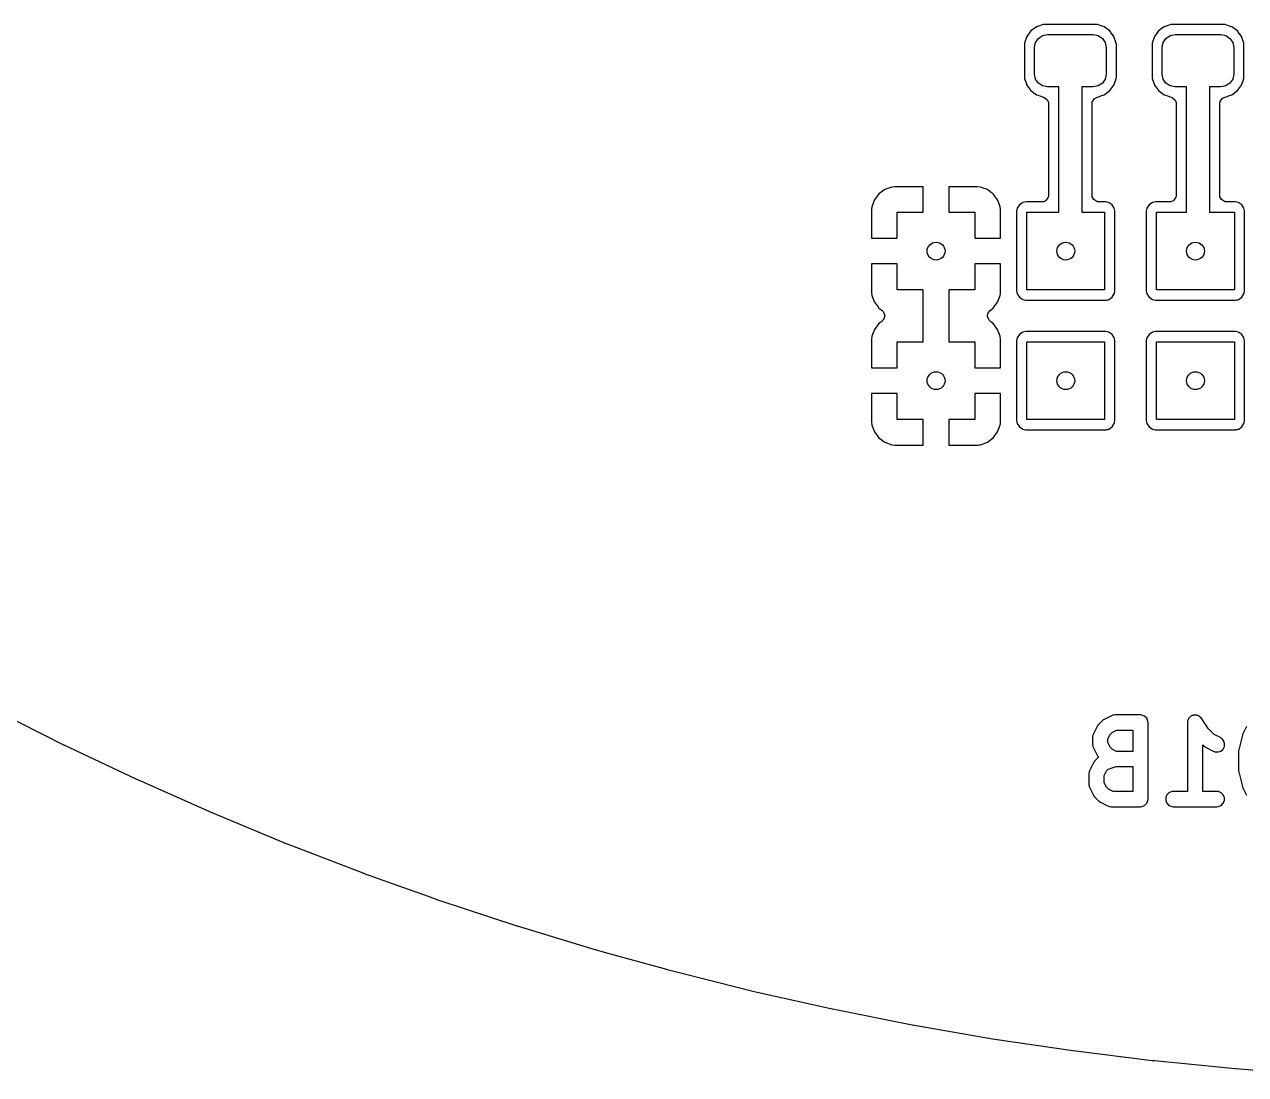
# Model space of a CAD drawing. Header units: inches. Extents: x -2.56 to 2.56, y -2.56 to 2.56.
# Drawn here: x -1.153 to -0.211, y -2.554 to -1.744 of the extents above; entities that cross this region are included whole.
import ezdxf

# ---------------------------------------------------------------- set-up
doc = ezdxf.new("R2010")
doc.units = ezdxf.units.IN
doc.header["$MEASUREMENT"] = 0
doc.layers.add('BLACK', color=250, linetype='CONTINUOUS')

msp = doc.modelspace()

# ---------------------------------------------------------------- linework, layer by layer
at = {"layer": 'BLACK', "linetype": 'CONTINUOUS'}
for p, q in [((-0.37686, -1.74864), (-0.38003, -1.75294)), ((-0.37255, -1.74546), (-0.37686, -1.74864)), ((-0.36751, -1.7437), (-0.37255, -1.74546)), ((-0.36794, -1.75223), (-0.36417, -1.75148)), ((-0.36733, -1.74366), (-0.36751, -1.7437)), ((-0.36728, -1.74367), (-0.36733, -1.74366)), ((-0.36704, -1.74365), (-0.36728, -1.74367)), ((-0.36631, -1.74358), (-0.36704, -1.74365)), ((-0.3266, -1.74358), (-0.36631, -1.74358)), ((-0.36631, -1.74358), (-0.36631, -1.74358)), ((-0.36417, -1.75148), (-0.32874, -1.75148)), ((-0.32874, -1.75148), (-0.32497, -1.75223)), ((-0.32541, -1.7437), (-0.3266, -1.74358)), ((-0.3266, -1.74358), (-0.3266, -1.74358)), ((-0.3266, -1.74358), (-0.3266, -1.74358)), ((-0.32541, -1.7437), (-0.32541, -1.7437)), ((-0.32541, -1.7437), (-0.32541, -1.7437)), ((-0.32281, -1.7446), (-0.32541, -1.7437)), ((-0.32036, -1.74546), (-0.32281, -1.7446)), ((-0.31606, -1.74864), (-0.32036, -1.74546)), ((-0.32036, -1.74546), (-0.32036, -1.74546)), ((-0.31466, -1.75053), (-0.31606, -1.74864)), ((-0.31412, -1.75126), (-0.31466, -1.75053)), ((-0.314, -1.75143), (-0.31412, -1.75126)), ((-0.31288, -1.75294), (-0.314, -1.75143)), ((-0.27843, -1.74864), (-0.28161, -1.75294)), ((-0.27413, -1.74546), (-0.27843, -1.74864)), ((-0.26908, -1.7437), (-0.27413, -1.74546)), ((-0.26951, -1.75223), (-0.26575, -1.75148)), ((-0.2689, -1.74366), (-0.26908, -1.7437)), ((-0.26886, -1.74367), (-0.2689, -1.74366)), ((-0.26862, -1.74365), (-0.26886, -1.74367)), ((-0.26788, -1.74358), (-0.26862, -1.74365)), ((-0.22818, -1.74358), (-0.26788, -1.74358)), ((-0.26788, -1.74358), (-0.26788, -1.74358)), ((-0.26575, -1.75148), (-0.23031, -1.75148)), ((-0.23031, -1.75148), (-0.22655, -1.75223)), ((-0.22698, -1.7437), (-0.22818, -1.74358)), ((-0.22818, -1.74358), (-0.22818, -1.74358)), ((-0.22818, -1.74358), (-0.22818, -1.74358)), ((-0.22698, -1.7437), (-0.22698, -1.7437)), ((-0.22698, -1.7437), (-0.22698, -1.7437)), ((-0.22438, -1.7446), (-0.22698, -1.7437)), ((-0.22193, -1.74546), (-0.22438, -1.7446)), ((-0.21763, -1.74864), (-0.22193, -1.74546)), ((-0.22193, -1.74546), (-0.22193, -1.74546)), ((-0.21624, -1.75053), (-0.21763, -1.74864)), ((-0.2157, -1.75126), (-0.21624, -1.75053)), ((-0.21557, -1.75143), (-0.2157, -1.75126)), ((-0.21446, -1.75294), (-0.21557, -1.75143)), ((-0.38182, -1.75821), (-0.38191, -1.75918)), ((-0.38191, -1.75918), (-0.38191, -1.78412)), ((-0.38181, -1.75807), (-0.38182, -1.75821)), ((-0.3818, -1.75798), (-0.38181, -1.75807)), ((-0.38003, -1.75294), (-0.3818, -1.75798)), ((-0.37402, -1.76132), (-0.37327, -1.75755)), ((-0.37327, -1.75755), (-0.37113, -1.75436)), ((-0.37113, -1.75436), (-0.36794, -1.75223)), ((-0.32497, -1.75223), (-0.32178, -1.75436)), ((-0.32178, -1.75436), (-0.31965, -1.75755)), ((-0.31965, -1.75755), (-0.3189, -1.76132)), ((-0.31112, -1.75798), (-0.31288, -1.75294)), ((-0.31288, -1.75294), (-0.31288, -1.75294)), ((-0.3111, -1.75807), (-0.31112, -1.75798)), ((-0.31112, -1.75798), (-0.31112, -1.75798)), ((-0.31109, -1.75821), (-0.3111, -1.75807)), ((-0.31108, -1.75842), (-0.31109, -1.75821)), ((-0.311, -1.75918), (-0.31108, -1.75842)), ((-0.311, -1.78412), (-0.311, -1.75918)), ((-0.28339, -1.75821), (-0.28348, -1.75918)), ((-0.28348, -1.75918), (-0.28348, -1.78412)), ((-0.28337, -1.75798), (-0.28339, -1.75807)), ((-0.28339, -1.75807), (-0.28339, -1.75821)), ((-0.28161, -1.75294), (-0.28337, -1.75798)), ((-0.27559, -1.76132), (-0.27484, -1.75755)), ((-0.27484, -1.75755), (-0.27271, -1.75436)), ((-0.27271, -1.75436), (-0.26951, -1.75223)), ((-0.22655, -1.75223), (-0.22336, -1.75436)), ((-0.22336, -1.75436), (-0.22122, -1.75755)), ((-0.22122, -1.75755), (-0.22047, -1.76132)), ((-0.21269, -1.75798), (-0.21446, -1.75294)), ((-0.21446, -1.75294), (-0.21446, -1.75294)), ((-0.21268, -1.75807), (-0.21269, -1.75798)), ((-0.21269, -1.75798), (-0.21269, -1.75798)), ((-0.21267, -1.75821), (-0.21268, -1.75807)), ((-0.21265, -1.75842), (-0.21267, -1.75821)), ((-0.21258, -1.75918), (-0.21265, -1.75842)), ((-0.21258, -1.78412), (-0.21258, -1.75918)), ((-0.37402, -1.78199), (-0.37402, -1.76132)), ((-0.3189, -1.76132), (-0.3189, -1.78199)), ((-0.27559, -1.78199), (-0.27559, -1.76132)), ((-0.22047, -1.76132), (-0.22047, -1.78199)), ((-0.38191, -1.78412), (-0.38182, -1.7851)), ((-0.38182, -1.7851), (-0.38181, -1.78524)), ((-0.38181, -1.78524), (-0.3818, -1.78532)), ((-0.3818, -1.78532), (-0.3801, -1.79018)), ((-0.37327, -1.78575), (-0.37402, -1.78199)), ((-0.37113, -1.78895), (-0.37327, -1.78575)), ((-0.36794, -1.79108), (-0.37113, -1.78895)), ((-0.32178, -1.78895), (-0.32497, -1.79108)), ((-0.31965, -1.78575), (-0.32178, -1.78895)), ((-0.3189, -1.78199), (-0.31965, -1.78575)), ((-0.31288, -1.79037), (-0.31175, -1.78713)), ((-0.31175, -1.78713), (-0.31112, -1.78532)), ((-0.31112, -1.78532), (-0.311, -1.78412)), ((-0.31112, -1.78532), (-0.31112, -1.78532)), ((-0.28348, -1.78412), (-0.28339, -1.7851)), ((-0.28339, -1.7851), (-0.28339, -1.78524)), ((-0.28339, -1.78524), (-0.28337, -1.78532)), ((-0.28337, -1.78532), (-0.28167, -1.79018)), ((-0.27484, -1.78575), (-0.27559, -1.78199)), ((-0.27271, -1.78895), (-0.27484, -1.78575)), ((-0.26951, -1.79108), (-0.27271, -1.78895)), ((-0.22336, -1.78895), (-0.22655, -1.79108)), ((-0.22122, -1.78575), (-0.22336, -1.78895)), ((-0.22047, -1.78199), (-0.22122, -1.78575)), ((-0.21446, -1.79037), (-0.21332, -1.78713)), ((-0.21332, -1.78713), (-0.21269, -1.78532)), ((-0.21269, -1.78532), (-0.21258, -1.78412)), ((-0.21269, -1.78532), (-0.21269, -1.78532)), ((-0.3801, -1.79018), (-0.38003, -1.79037)), ((-0.38003, -1.79037), (-0.38003, -1.79037)), ((-0.38003, -1.79037), (-0.37844, -1.79252)), ((-0.37844, -1.79252), (-0.37686, -1.79467)), ((-0.37686, -1.79467), (-0.37255, -1.79785)), ((-0.37255, -1.79785), (-0.37129, -1.79829)), ((-0.37129, -1.79829), (-0.37003, -1.79873)), ((-0.36417, -1.79183), (-0.36794, -1.79108)), ((-0.35531, -1.79183), (-0.36417, -1.79183)), ((-0.35531, -1.8885), (-0.35531, -1.79183)), ((-0.32874, -1.79183), (-0.3376, -1.79183)), ((-0.3376, -1.79183), (-0.3376, -1.8885)), ((-0.32497, -1.79108), (-0.32874, -1.79183)), ((-0.32288, -1.79873), (-0.32036, -1.79785)), ((-0.32036, -1.79785), (-0.31606, -1.79467)), ((-0.31606, -1.79467), (-0.31288, -1.79037)), ((-0.28167, -1.79018), (-0.28161, -1.79037)), ((-0.28161, -1.79037), (-0.28161, -1.79037)), ((-0.28161, -1.79037), (-0.28002, -1.79252)), ((-0.28002, -1.79252), (-0.27843, -1.79467)), ((-0.27843, -1.79467), (-0.27413, -1.79785)), ((-0.27413, -1.79785), (-0.27287, -1.79829)), ((-0.27287, -1.79829), (-0.27161, -1.79873)), ((-0.26575, -1.79183), (-0.26951, -1.79108)), ((-0.25689, -1.79183), (-0.26575, -1.79183)), ((-0.25689, -1.8885), (-0.25689, -1.79183)), ((-0.23031, -1.79183), (-0.23917, -1.79183)), ((-0.23917, -1.79183), (-0.23917, -1.8885)), ((-0.22655, -1.79108), (-0.23031, -1.79183)), ((-0.22446, -1.79873), (-0.22193, -1.79785)), ((-0.22193, -1.79785), (-0.21763, -1.79467)), ((-0.21763, -1.79467), (-0.21446, -1.79037)), ((-0.37003, -1.79873), (-0.3684, -1.7993)), ((-0.3684, -1.7993), (-0.36821, -1.79937)), ((-0.36821, -1.79937), (-0.36724, -1.79976)), ((-0.36724, -1.79976), (-0.36724, -1.79976)), ((-0.36724, -1.79976), (-0.36641, -1.80009)), ((-0.36641, -1.80009), (-0.36425, -1.80178)), ((-0.36425, -1.80178), (-0.36413, -1.80194)), ((-0.36413, -1.80194), (-0.36329, -1.80397)), ((-0.36329, -1.80397), (-0.36328, -1.80406)), ((-0.36328, -1.80406), (-0.36321, -1.80487)), ((-0.36321, -1.80487), (-0.36321, -1.87503)), ((-0.3297, -1.80516), (-0.32959, -1.80437)), ((-0.3297, -1.8752), (-0.3297, -1.80516)), ((-0.32959, -1.80437), (-0.32951, -1.80379)), ((-0.32951, -1.80379), (-0.32933, -1.8032)), ((-0.32933, -1.8032), (-0.32785, -1.80088)), ((-0.32785, -1.80088), (-0.3277, -1.80076)), ((-0.32785, -1.80088), (-0.32785, -1.80088)), ((-0.3277, -1.80076), (-0.32576, -1.79973)), ((-0.32576, -1.79973), (-0.32569, -1.79971)), ((-0.32569, -1.79971), (-0.32465, -1.79943)), ((-0.32569, -1.79971), (-0.32569, -1.79971)), ((-0.32465, -1.79943), (-0.32456, -1.79935)), ((-0.32456, -1.79935), (-0.32404, -1.79913)), ((-0.32404, -1.79913), (-0.32288, -1.79873)), ((-0.27161, -1.79873), (-0.26998, -1.7993)), ((-0.26998, -1.7993), (-0.26978, -1.79937)), ((-0.26978, -1.79937), (-0.26881, -1.79976)), ((-0.26881, -1.79976), (-0.26881, -1.79976)), ((-0.26881, -1.79976), (-0.26799, -1.80009)), ((-0.26799, -1.80009), (-0.26582, -1.80178)), ((-0.26582, -1.80178), (-0.26571, -1.80194)), ((-0.26571, -1.80194), (-0.26487, -1.80397)), ((-0.26487, -1.80397), (-0.26485, -1.80406)), ((-0.26485, -1.80406), (-0.26478, -1.80487)), ((-0.26478, -1.80487), (-0.26478, -1.87503)), ((-0.23128, -1.80516), (-0.23117, -1.80437)), ((-0.23128, -1.8752), (-0.23128, -1.80516)), ((-0.23117, -1.80437), (-0.23108, -1.80379)), ((-0.23108, -1.80379), (-0.23091, -1.8032)), ((-0.23091, -1.8032), (-0.22942, -1.80088)), ((-0.22942, -1.80088), (-0.22928, -1.80076)), ((-0.22942, -1.80088), (-0.22942, -1.80088)), ((-0.22928, -1.80076), (-0.22734, -1.79973)), ((-0.22734, -1.79973), (-0.22726, -1.79971)), ((-0.22726, -1.79971), (-0.22623, -1.79943)), ((-0.22726, -1.79971), (-0.22726, -1.79971)), ((-0.22623, -1.79943), (-0.22614, -1.79935)), ((-0.22614, -1.79935), (-0.22562, -1.79913)), ((-0.22562, -1.79913), (-0.22446, -1.79873)), ((-0.48953, -1.87105), (-0.49406, -1.87444)), ((-0.48423, -1.86907), (-0.48953, -1.87105)), ((-0.48953, -1.87105), (-0.48953, -1.87105)), ((-0.48188, -1.86882), (-0.48423, -1.86907)), ((-0.48423, -1.86907), (-0.48423, -1.86907)), ((-0.45984, -1.86882), (-0.48188, -1.86882)), ((-0.48188, -1.86882), (-0.48188, -1.86882)), ((-0.45984, -1.8885), (-0.45984, -1.86882)), ((-0.41812, -1.86882), (-0.44016, -1.86882)), ((-0.44016, -1.86882), (-0.44016, -1.8885)), ((-0.41577, -1.86907), (-0.41812, -1.86882)), ((-0.41812, -1.86882), (-0.41812, -1.86882)), ((-0.41358, -1.86989), (-0.41577, -1.86907)), ((-0.41577, -1.86907), (-0.41577, -1.86907)), ((-0.41047, -1.87105), (-0.41358, -1.86989)), ((-0.40822, -1.87274), (-0.41047, -1.87105)), ((-0.41047, -1.87105), (-0.41047, -1.87105)), ((-0.40594, -1.87444), (-0.40822, -1.87274)), ((-0.49745, -1.87897), (-0.49943, -1.88428)), ((-0.49406, -1.87444), (-0.49745, -1.87897)), ((-0.49745, -1.87897), (-0.49745, -1.87897)), ((-0.49406, -1.87444), (-0.49406, -1.87444)), ((-0.40563, -1.87485), (-0.40594, -1.87444)), ((-0.40594, -1.87444), (-0.40594, -1.87444)), ((-0.40255, -1.87897), (-0.40563, -1.87485)), ((-0.40111, -1.88281), (-0.40255, -1.87897)), ((-0.40255, -1.87897), (-0.40255, -1.87897)), ((-0.40057, -1.88428), (-0.40111, -1.88281)), ((-0.38569, -1.88281), (-0.38744, -1.88542)), ((-0.38308, -1.88107), (-0.38569, -1.88281)), ((-0.38078, -1.88061), (-0.38308, -1.88107)), ((-0.38308, -1.88107), (-0.38308, -1.88107)), ((-0.38308, -1.88107), (-0.38308, -1.88107)), ((-0.38308, -1.88107), (-0.38308, -1.88107)), ((-0.38308, -1.88107), (-0.38308, -1.88107)), ((-0.36862, -1.88061), (-0.38078, -1.88061)), ((-0.36758, -1.8805), (-0.36862, -1.88061)), ((-0.36728, -1.88043), (-0.36758, -1.8805)), ((-0.36512, -1.87935), (-0.36728, -1.88043)), ((-0.36507, -1.87931), (-0.36512, -1.87935)), ((-0.36358, -1.87699), (-0.36507, -1.87931)), ((-0.36507, -1.87931), (-0.36507, -1.87931)), ((-0.36507, -1.87931), (-0.36507, -1.87931)), ((-0.36507, -1.87931), (-0.36507, -1.87931)), ((-0.36341, -1.8764), (-0.36358, -1.87699)), ((-0.36321, -1.87503), (-0.36341, -1.8764)), ((-0.36321, -1.87503), (-0.36321, -1.87503)), ((-0.36321, -1.87503), (-0.36321, -1.87503)), ((-0.32959, -1.87624), (-0.3297, -1.8752)), ((-0.32953, -1.87654), (-0.32959, -1.87624)), ((-0.32845, -1.8787), (-0.32953, -1.87654)), ((-0.3284, -1.87875), (-0.32845, -1.8787)), ((-0.32609, -1.88024), (-0.3284, -1.87875)), ((-0.3284, -1.87875), (-0.3284, -1.87875)), ((-0.3284, -1.87875), (-0.3284, -1.87875)), ((-0.3284, -1.87875), (-0.3284, -1.87875)), ((-0.3255, -1.88041), (-0.32609, -1.88024)), ((-0.32412, -1.88061), (-0.3255, -1.88041)), ((-0.31922, -1.88061), (-0.32412, -1.88061)), ((-0.32412, -1.88061), (-0.32412, -1.88061)), ((-0.32412, -1.88061), (-0.32412, -1.88061)), ((-0.31692, -1.88107), (-0.31922, -1.88061)), ((-0.31922, -1.88061), (-0.31922, -1.88061)), ((-0.31671, -1.88118), (-0.31692, -1.88107)), ((-0.31692, -1.88107), (-0.31692, -1.88107)), ((-0.31652, -1.88134), (-0.31671, -1.88118)), ((-0.31574, -1.88186), (-0.31652, -1.88134)), ((-0.31431, -1.88281), (-0.31574, -1.88186)), ((-0.31288, -1.88496), (-0.31431, -1.88281)), ((-0.28569, -1.88281), (-0.28744, -1.88542)), ((-0.28308, -1.88107), (-0.28569, -1.88281)), ((-0.28078, -1.88061), (-0.28308, -1.88107)), ((-0.28308, -1.88107), (-0.28308, -1.88107)), ((-0.28308, -1.88107), (-0.28308, -1.88107)), ((-0.28308, -1.88107), (-0.28308, -1.88107)), ((-0.28308, -1.88107), (-0.28308, -1.88107)), ((-0.27019, -1.88061), (-0.28078, -1.88061)), ((-0.26915, -1.8805), (-0.27019, -1.88061)), ((-0.26885, -1.88043), (-0.26915, -1.8805)), ((-0.26669, -1.87935), (-0.26885, -1.88043)), ((-0.26664, -1.87931), (-0.26669, -1.87935)), ((-0.26515, -1.87699), (-0.26664, -1.87931)), ((-0.26664, -1.87931), (-0.26664, -1.87931)), ((-0.26664, -1.87931), (-0.26664, -1.87931)), ((-0.26664, -1.87931), (-0.26664, -1.87931)), ((-0.26498, -1.8764), (-0.26515, -1.87699)), ((-0.26478, -1.87503), (-0.26498, -1.8764)), ((-0.26478, -1.87503), (-0.26478, -1.87503)), ((-0.26478, -1.87503), (-0.26478, -1.87503)), ((-0.23117, -1.87624), (-0.23128, -1.8752)), ((-0.2311, -1.87654), (-0.23117, -1.87624)), ((-0.23002, -1.8787), (-0.2311, -1.87654)), ((-0.22998, -1.87875), (-0.23002, -1.8787)), ((-0.22997, -1.87875), (-0.22998, -1.87875)), ((-0.22998, -1.87875), (-0.22998, -1.87875)), ((-0.22998, -1.87875), (-0.22998, -1.87875)), ((-0.22766, -1.88024), (-0.22997, -1.87875)), ((-0.22707, -1.88041), (-0.22766, -1.88024)), ((-0.2257, -1.88061), (-0.22707, -1.88041)), ((-0.21922, -1.88061), (-0.2257, -1.88061)), ((-0.2257, -1.88061), (-0.2257, -1.88061)), ((-0.2257, -1.88061), (-0.2257, -1.88061)), ((-0.21692, -1.88107), (-0.21922, -1.88061)), ((-0.21922, -1.88061), (-0.21922, -1.88061)), ((-0.21671, -1.88118), (-0.21692, -1.88107)), ((-0.21692, -1.88107), (-0.21692, -1.88107)), ((-0.21652, -1.88134), (-0.21671, -1.88118)), ((-0.21574, -1.88186), (-0.21652, -1.88134)), ((-0.21431, -1.88281), (-0.21574, -1.88186)), ((-0.21288, -1.88496), (-0.21431, -1.88281)), ((-0.49943, -1.88428), (-0.49969, -1.88662)), ((-0.49969, -1.88662), (-0.49969, -1.90866)), ((-0.49969, -1.88662), (-0.49969, -1.88662)), ((-0.49943, -1.88428), (-0.49943, -1.88428)), ((-0.48, -1.90866), (-0.48, -1.8885)), ((-0.48, -1.8885), (-0.45984, -1.8885)), ((-0.44016, -1.8885), (-0.42, -1.8885)), ((-0.42, -1.8885), (-0.42, -1.90866)), ((-0.40032, -1.88662), (-0.40057, -1.88428)), ((-0.40057, -1.88428), (-0.40057, -1.88428)), ((-0.40032, -1.88662), (-0.40032, -1.88662)), ((-0.40032, -1.88773), (-0.40032, -1.88662)), ((-0.40032, -1.90866), (-0.40032, -1.88773)), ((-0.38744, -1.88542), (-0.38789, -1.88773)), ((-0.38789, -1.88773), (-0.38789, -1.94928)), ((-0.38744, -1.88542), (-0.38744, -1.88542)), ((-0.38744, -1.88542), (-0.38744, -1.88542)), ((-0.38744, -1.88542), (-0.38744, -1.88542)), ((-0.38744, -1.88542), (-0.38744, -1.88542)), ((-0.38, -1.9485), (-0.38, -1.8885)), ((-0.38, -1.8885), (-0.35531, -1.8885)), ((-0.3376, -1.8885), (-0.32, -1.8885)), ((-0.32, -1.8885), (-0.32, -1.9485)), ((-0.31283, -1.88502), (-0.31288, -1.88496)), ((-0.31268, -1.88521), (-0.31283, -1.88502)), ((-0.31256, -1.88542), (-0.31268, -1.88521)), ((-0.31215, -1.8875), (-0.31256, -1.88542)), ((-0.31211, -1.88773), (-0.31215, -1.8875)), ((-0.31215, -1.8875), (-0.31215, -1.8875)), ((-0.31211, -1.88782), (-0.31211, -1.88773)), ((-0.31211, -1.88773), (-0.31211, -1.88773)), ((-0.31211, -1.94929), (-0.31211, -1.88782)), ((-0.28744, -1.88542), (-0.28789, -1.88773)), ((-0.28789, -1.88773), (-0.28789, -1.94928)), ((-0.28744, -1.88542), (-0.28744, -1.88542)), ((-0.28744, -1.88542), (-0.28744, -1.88542)), ((-0.28744, -1.88542), (-0.28744, -1.88542)), ((-0.28744, -1.88542), (-0.28744, -1.88542)), ((-0.28, -1.9485), (-0.28, -1.8885)), ((-0.28, -1.8885), (-0.25689, -1.8885)), ((-0.23917, -1.8885), (-0.22, -1.8885)), ((-0.22, -1.8885), (-0.22, -1.9485)), ((-0.21283, -1.88502), (-0.21288, -1.88496)), ((-0.21268, -1.88521), (-0.21283, -1.88502)), ((-0.21256, -1.88542), (-0.21268, -1.88521)), ((-0.21215, -1.8875), (-0.21256, -1.88542)), ((-0.21211, -1.88773), (-0.21215, -1.8875)), ((-0.21215, -1.8875), (-0.21215, -1.8875)), ((-0.21211, -1.88782), (-0.21211, -1.88773)), ((-0.21211, -1.88773), (-0.21211, -1.88773)), ((-0.21211, -1.94929), (-0.21211, -1.88782)), ((-0.49969, -1.90866), (-0.48, -1.90866)), ((-0.42, -1.90866), (-0.40032, -1.90866)), ((-0.49969, -1.92835), (-0.49969, -1.95039)), ((-0.48, -1.92835), (-0.49969, -1.92835)), ((-0.48, -1.9485), (-0.48, -1.92835)), ((-0.40032, -1.92835), (-0.42, -1.92835)), ((-0.42, -1.92835), (-0.42, -1.9485)), ((-0.40032, -1.95039), (-0.40032, -1.92835)), ((-0.45984, -1.9485), (-0.48, -1.9485)), ((-0.45984, -1.9885), (-0.45984, -1.9485)), ((-0.42, -1.9485), (-0.44016, -1.9485)), ((-0.44016, -1.9485), (-0.44016, -1.9885)), ((-0.32, -1.9485), (-0.38, -1.9485)), ((-0.22, -1.9485), (-0.28, -1.9485)), ((-0.49969, -1.95039), (-0.49943, -1.95273)), ((-0.49943, -1.95273), (-0.49943, -1.95273)), ((-0.49943, -1.95273), (-0.49844, -1.95538)), ((-0.49844, -1.95538), (-0.49745, -1.95803)), ((-0.49745, -1.95803), (-0.49745, -1.95804)), ((-0.49745, -1.95804), (-0.49594, -1.96006)), ((-0.40594, -1.96257), (-0.40255, -1.95804)), ((-0.40255, -1.95803), (-0.40057, -1.95273)), ((-0.40255, -1.95804), (-0.40255, -1.95803)), ((-0.40057, -1.95273), (-0.40044, -1.95158)), ((-0.40057, -1.95273), (-0.40057, -1.95273)), ((-0.40044, -1.95158), (-0.40032, -1.95039)), ((-0.40032, -1.95039), (-0.40032, -1.95039)), ((-0.38789, -1.94928), (-0.38744, -1.95158)), ((-0.38744, -1.95158), (-0.38744, -1.95158)), ((-0.38744, -1.95158), (-0.38744, -1.95158)), ((-0.38744, -1.95158), (-0.38744, -1.95158)), ((-0.38744, -1.95158), (-0.38569, -1.95419)), ((-0.38569, -1.95419), (-0.38308, -1.95594)), ((-0.38308, -1.95594), (-0.38308, -1.95594)), ((-0.38308, -1.95594), (-0.38308, -1.95594)), ((-0.38308, -1.95594), (-0.38108, -1.95634)), ((-0.38108, -1.95634), (-0.38097, -1.95637)), ((-0.38097, -1.95637), (-0.38078, -1.9564)), ((-0.38078, -1.9564), (-0.31922, -1.9564)), ((-0.31922, -1.9564), (-0.31906, -1.9564)), ((-0.31906, -1.9564), (-0.31875, -1.9563)), ((-0.31875, -1.9563), (-0.31798, -1.95615)), ((-0.31798, -1.95615), (-0.31739, -1.95603)), ((-0.31739, -1.95603), (-0.31715, -1.95601)), ((-0.31715, -1.95601), (-0.31672, -1.9559)), ((-0.31715, -1.95601), (-0.31715, -1.95601)), ((-0.31672, -1.9559), (-0.31632, -1.95554)), ((-0.31632, -1.95554), (-0.31431, -1.95419)), ((-0.31431, -1.95419), (-0.31256, -1.95158)), ((-0.31256, -1.95158), (-0.31248, -1.95116)), ((-0.31256, -1.95158), (-0.31256, -1.95158)), ((-0.31256, -1.95158), (-0.31256, -1.95158)), ((-0.31248, -1.95116), (-0.31247, -1.95115)), ((-0.31247, -1.95111), (-0.31233, -1.95039)), ((-0.31247, -1.95115), (-0.31247, -1.95111)), ((-0.31233, -1.95039), (-0.31212, -1.94937)), ((-0.31212, -1.94937), (-0.31211, -1.94929)), ((-0.28789, -1.94928), (-0.28744, -1.95158)), ((-0.28744, -1.95158), (-0.28744, -1.95158)), ((-0.28744, -1.95158), (-0.28744, -1.95158)), ((-0.28744, -1.95158), (-0.28744, -1.95158)), ((-0.28744, -1.95158), (-0.28569, -1.95419)), ((-0.28569, -1.95419), (-0.28308, -1.95594)), ((-0.28308, -1.95594), (-0.28308, -1.95594)), ((-0.28308, -1.95594), (-0.28308, -1.95594)), ((-0.28308, -1.95594), (-0.28108, -1.95634)), ((-0.28108, -1.95634), (-0.28097, -1.95637)), ((-0.28097, -1.95637), (-0.28078, -1.9564)), ((-0.28078, -1.9564), (-0.21922, -1.9564)), ((-0.21922, -1.9564), (-0.21906, -1.9564)), ((-0.21906, -1.9564), (-0.21875, -1.9563)), ((-0.21875, -1.9563), (-0.21798, -1.95615)), ((-0.21798, -1.95615), (-0.21739, -1.95603)), ((-0.21739, -1.95603), (-0.21715, -1.95601)), ((-0.21715, -1.95601), (-0.21672, -1.9559)), ((-0.21715, -1.95601), (-0.21715, -1.95601)), ((-0.21672, -1.9559), (-0.21632, -1.95554)), ((-0.21632, -1.95554), (-0.21431, -1.95419)), ((-0.21431, -1.95419), (-0.21256, -1.95158)), ((-0.21256, -1.95158), (-0.21248, -1.95116)), ((-0.21256, -1.95158), (-0.21256, -1.95158)), ((-0.21256, -1.95158), (-0.21256, -1.95158)), ((-0.21248, -1.95116), (-0.21247, -1.95115)), ((-0.21247, -1.95111), (-0.21233, -1.95039)), ((-0.21247, -1.95115), (-0.21247, -1.95111)), ((-0.21233, -1.95039), (-0.21212, -1.94937)), ((-0.21212, -1.94937), (-0.21211, -1.94929)), ((-0.49594, -1.96006), (-0.49479, -1.9616)), ((-0.49479, -1.9616), (-0.49406, -1.96257)), ((-0.49406, -1.96257), (-0.49191, -1.96418)), ((-0.49191, -1.96418), (-0.49093, -1.96516)), ((-0.49093, -1.96516), (-0.4906, -1.9656)), ((-0.4906, -1.9656), (-0.48964, -1.96817)), ((-0.4103, -1.96858), (-0.40977, -1.96615)), ((-0.40977, -1.96615), (-0.40963, -1.96588)), ((-0.40963, -1.96588), (-0.40827, -1.96431)), ((-0.40827, -1.96431), (-0.40594, -1.96257)), ((-0.49406, -1.97444), (-0.49745, -1.97897)), ((-0.49191, -1.97283), (-0.49406, -1.97444)), ((-0.49406, -1.97444), (-0.49406, -1.97444)), ((-0.49406, -1.97444), (-0.49406, -1.97444)), ((-0.49173, -1.9727), (-0.49191, -1.97283)), ((-0.49037, -1.97113), (-0.49173, -1.9727)), ((-0.49023, -1.97086), (-0.49037, -1.97113)), ((-0.48964, -1.96817), (-0.49023, -1.97086)), ((-0.41036, -1.96884), (-0.4103, -1.96858)), ((-0.4094, -1.97141), (-0.41036, -1.96884)), ((-0.40907, -1.97185), (-0.4094, -1.97141)), ((-0.40809, -1.97283), (-0.40907, -1.97185)), ((-0.40594, -1.97444), (-0.40809, -1.97283)), ((-0.40255, -1.97897), (-0.40594, -1.97444)), ((-0.49943, -1.98428), (-0.49969, -1.98662)), ((-0.49969, -1.98662), (-0.49969, -1.98662)), ((-0.49969, -1.98662), (-0.49969, -2.00866)), ((-0.49745, -1.97897), (-0.49943, -1.98428)), ((-0.49943, -1.98428), (-0.49943, -1.98428)), ((-0.49745, -1.97897), (-0.49745, -1.97897)), ((-0.40057, -1.98428), (-0.40255, -1.97897)), ((-0.40255, -1.97897), (-0.40255, -1.97897)), ((-0.40032, -1.98662), (-0.40057, -1.98428)), ((-0.40057, -1.98428), (-0.40057, -1.98428)), ((-0.40057, -1.98428), (-0.40057, -1.98428)), ((-0.40032, -1.98662), (-0.40032, -1.98662)), ((-0.40032, -1.98773), (-0.40032, -1.98662)), ((-0.38744, -1.98542), (-0.38789, -1.98773)), ((-0.38569, -1.98281), (-0.38744, -1.98542)), ((-0.38744, -1.98542), (-0.38744, -1.98542)), ((-0.38744, -1.98542), (-0.38744, -1.98542)), ((-0.38744, -1.98542), (-0.38744, -1.98542)), ((-0.38744, -1.98542), (-0.38744, -1.98542)), ((-0.38308, -1.98107), (-0.38569, -1.98281)), ((-0.38078, -1.98061), (-0.38308, -1.98107)), ((-0.38308, -1.98107), (-0.38308, -1.98107)), ((-0.38308, -1.98107), (-0.38308, -1.98107)), ((-0.38308, -1.98107), (-0.38308, -1.98107)), ((-0.38308, -1.98107), (-0.38308, -1.98107)), ((-0.31922, -1.98061), (-0.38078, -1.98061)), ((-0.38078, -1.98061), (-0.38078, -1.98061)), ((-0.31692, -1.98107), (-0.31922, -1.98061)), ((-0.31922, -1.98061), (-0.31922, -1.98061)), ((-0.31671, -1.98118), (-0.31692, -1.98107)), ((-0.31692, -1.98107), (-0.31692, -1.98107)), ((-0.31652, -1.98134), (-0.31671, -1.98118)), ((-0.31584, -1.98179), (-0.31652, -1.98134)), ((-0.31431, -1.98281), (-0.31584, -1.98179)), ((-0.31288, -1.98496), (-0.31431, -1.98281)), ((-0.31283, -1.98502), (-0.31288, -1.98496)), ((-0.31268, -1.98521), (-0.31283, -1.98502)), ((-0.31256, -1.98542), (-0.31268, -1.98521)), ((-0.31215, -1.9875), (-0.31256, -1.98542)), ((-0.28744, -1.98542), (-0.28789, -1.98773)), ((-0.28569, -1.98281), (-0.28744, -1.98542)), ((-0.28744, -1.98542), (-0.28744, -1.98542)), ((-0.28744, -1.98542), (-0.28744, -1.98542)), ((-0.28744, -1.98542), (-0.28744, -1.98542)), ((-0.28744, -1.98542), (-0.28744, -1.98542)), ((-0.28308, -1.98107), (-0.28569, -1.98281)), ((-0.28078, -1.98061), (-0.28308, -1.98107)), ((-0.28308, -1.98107), (-0.28308, -1.98107)), ((-0.28308, -1.98107), (-0.28308, -1.98107)), ((-0.28308, -1.98107), (-0.28308, -1.98107)), ((-0.28308, -1.98107), (-0.28308, -1.98107)), ((-0.21922, -1.98061), (-0.28078, -1.98061)), ((-0.28078, -1.98061), (-0.28078, -1.98061)), ((-0.21692, -1.98107), (-0.21922, -1.98061)), ((-0.21922, -1.98061), (-0.21922, -1.98061)), ((-0.21671, -1.98118), (-0.21692, -1.98107)), ((-0.21692, -1.98107), (-0.21692, -1.98107)), ((-0.21652, -1.98134), (-0.21671, -1.98118)), ((-0.21584, -1.98179), (-0.21652, -1.98134)), ((-0.21431, -1.98281), (-0.21584, -1.98179)), ((-0.21288, -1.98496), (-0.21431, -1.98281)), ((-0.21283, -1.98502), (-0.21288, -1.98496)), ((-0.21268, -1.98521), (-0.21283, -1.98502)), ((-0.21256, -1.98542), (-0.21268, -1.98521)), ((-0.21215, -1.9875), (-0.21256, -1.98542)), ((-0.48, -2.00866), (-0.48, -1.9885)), ((-0.48, -1.9885), (-0.45984, -1.9885)), ((-0.44016, -1.9885), (-0.42, -1.9885)), ((-0.42, -1.9885), (-0.42, -2.00866)), ((-0.40032, -2.00866), (-0.40032, -1.98773)), ((-0.38789, -1.98773), (-0.38789, -2.04928)), ((-0.38, -2.0485), (-0.38, -1.9885)), ((-0.38, -1.9885), (-0.32, -1.9885)), ((-0.32, -1.9885), (-0.32, -2.0485)), ((-0.31211, -1.98773), (-0.31215, -1.9875)), ((-0.31215, -1.9875), (-0.31215, -1.9875)), ((-0.31211, -1.98782), (-0.31211, -1.98773)), ((-0.31211, -1.98773), (-0.31211, -1.98773)), ((-0.31211, -2.04929), (-0.31211, -1.98782)), ((-0.28789, -1.98773), (-0.28789, -2.04928)), ((-0.28, -2.0485), (-0.28, -1.9885)), ((-0.28, -1.9885), (-0.22, -1.9885)), ((-0.22, -1.9885), (-0.22, -2.0485)), ((-0.21211, -1.98773), (-0.21215, -1.9875)), ((-0.21215, -1.9875), (-0.21215, -1.9875)), ((-0.21211, -1.98782), (-0.21211, -1.98773)), ((-0.21211, -1.98773), (-0.21211, -1.98773)), ((-0.21211, -2.04929), (-0.21211, -1.98782)), ((-0.49969, -2.00866), (-0.48, -2.00866)), ((-0.42, -2.00866), (-0.40032, -2.00866)), ((-0.49969, -2.02835), (-0.49969, -2.05039)), ((-0.48, -2.02835), (-0.49969, -2.02835)), ((-0.48, -2.0485), (-0.48, -2.02835)), ((-0.40032, -2.02835), (-0.42, -2.02835)), ((-0.42, -2.02835), (-0.42, -2.0485)), ((-0.40032, -2.05039), (-0.40032, -2.02835)), ((-0.49969, -2.05039), (-0.49943, -2.05273)), ((-0.49943, -2.05273), (-0.49943, -2.05273)), ((-0.49943, -2.05273), (-0.49845, -2.05538)), ((-0.45984, -2.0485), (-0.48, -2.0485)), ((-0.45984, -2.06819), (-0.45984, -2.0485)), ((-0.42, -2.0485), (-0.44016, -2.0485)), ((-0.44016, -2.0485), (-0.44016, -2.06819)), ((-0.40255, -2.05803), (-0.40057, -2.05273)), ((-0.40057, -2.05273), (-0.40044, -2.05158)), ((-0.40057, -2.05273), (-0.40057, -2.05273)), ((-0.40044, -2.05158), (-0.40032, -2.05039)), ((-0.40032, -2.05039), (-0.40032, -2.05039)), ((-0.38789, -2.04928), (-0.38744, -2.05158)), ((-0.38744, -2.05158), (-0.38744, -2.05158)), ((-0.38744, -2.05158), (-0.38744, -2.05158)), ((-0.38744, -2.05158), (-0.38744, -2.05158)), ((-0.38744, -2.05158), (-0.38569, -2.05419)), ((-0.32, -2.0485), (-0.38, -2.0485)), ((-0.31431, -2.05419), (-0.31256, -2.05158)), ((-0.31256, -2.05158), (-0.31248, -2.05116)), ((-0.31256, -2.05158), (-0.31256, -2.05158)), ((-0.31256, -2.05158), (-0.31256, -2.05158)), ((-0.31248, -2.05116), (-0.31247, -2.05115)), ((-0.31247, -2.05111), (-0.31234, -2.05046)), ((-0.31247, -2.05115), (-0.31247, -2.05111)), ((-0.31234, -2.05046), (-0.31212, -2.04937)), ((-0.31212, -2.04937), (-0.31211, -2.04929)), ((-0.28789, -2.04928), (-0.28744, -2.05158)), ((-0.28744, -2.05158), (-0.28744, -2.05158)), ((-0.28744, -2.05158), (-0.28744, -2.05158)), ((-0.28744, -2.05158), (-0.28744, -2.05158)), ((-0.28744, -2.05158), (-0.28569, -2.05419)), ((-0.22, -2.0485), (-0.28, -2.0485)), ((-0.21431, -2.05419), (-0.21256, -2.05158)), ((-0.21256, -2.05158), (-0.21248, -2.05116)), ((-0.21256, -2.05158), (-0.21256, -2.05158)), ((-0.21256, -2.05158), (-0.21256, -2.05158)), ((-0.21248, -2.05116), (-0.21247, -2.05115)), ((-0.21247, -2.05111), (-0.21234, -2.05046)), ((-0.21247, -2.05115), (-0.21247, -2.05111)), ((-0.21234, -2.05046), (-0.21212, -2.04937)), ((-0.21212, -2.04937), (-0.21211, -2.04929)), ((-0.49845, -2.05538), (-0.49763, -2.05758)), ((-0.49763, -2.05758), (-0.49745, -2.05803)), ((-0.49745, -2.05803), (-0.49745, -2.05804)), ((-0.49745, -2.05804), (-0.49406, -2.06257)), ((-0.40594, -2.06257), (-0.40255, -2.05804)), ((-0.40255, -2.05804), (-0.40255, -2.05803)), ((-0.38569, -2.05419), (-0.38308, -2.05594)), ((-0.38308, -2.05594), (-0.38308, -2.05594)), ((-0.38308, -2.05594), (-0.38308, -2.05594)), ((-0.38308, -2.05594), (-0.38108, -2.05634)), ((-0.38108, -2.05634), (-0.38097, -2.05637)), ((-0.38097, -2.05637), (-0.38078, -2.0564)), ((-0.38078, -2.0564), (-0.31922, -2.0564)), ((-0.31922, -2.0564), (-0.31906, -2.0564)), ((-0.31906, -2.0564), (-0.31875, -2.0563)), ((-0.31875, -2.0563), (-0.31762, -2.05608)), ((-0.31762, -2.05608), (-0.31739, -2.05603)), ((-0.31739, -2.05603), (-0.31715, -2.05601)), ((-0.31715, -2.05601), (-0.31672, -2.0559)), ((-0.31715, -2.05601), (-0.31715, -2.05601)), ((-0.31672, -2.0559), (-0.31632, -2.05554)), ((-0.31632, -2.05554), (-0.31431, -2.05419)), ((-0.28569, -2.05419), (-0.28308, -2.05594)), ((-0.28308, -2.05594), (-0.28308, -2.05594)), ((-0.28308, -2.05594), (-0.28308, -2.05594)), ((-0.28308, -2.05594), (-0.28108, -2.05634)), ((-0.28108, -2.05634), (-0.28097, -2.05637)), ((-0.28097, -2.05637), (-0.28078, -2.0564)), ((-0.28078, -2.0564), (-0.21922, -2.0564)), ((-0.21922, -2.0564), (-0.21906, -2.0564)), ((-0.21906, -2.0564), (-0.21875, -2.0563)), ((-0.21875, -2.0563), (-0.21762, -2.05608)), ((-0.21762, -2.05608), (-0.21739, -2.05603)), ((-0.21739, -2.05603), (-0.21715, -2.05601)), ((-0.21715, -2.05601), (-0.21672, -2.0559)), ((-0.21715, -2.05601), (-0.21715, -2.05601)), ((-0.21672, -2.0559), (-0.21632, -2.05554)), ((-0.21632, -2.05554), (-0.21431, -2.05419)), ((-0.49406, -2.06257), (-0.49406, -2.06257)), ((-0.49406, -2.06257), (-0.49406, -2.06257)), ((-0.49406, -2.06257), (-0.48953, -2.06596)), ((-0.48953, -2.06596), (-0.48953, -2.06596)), ((-0.48953, -2.06596), (-0.48423, -2.06794)), ((-0.48423, -2.06794), (-0.48423, -2.06794)), ((-0.48423, -2.06794), (-0.48396, -2.06797)), ((-0.48396, -2.06797), (-0.48188, -2.06819)), ((-0.48188, -2.06819), (-0.48188, -2.06819)), ((-0.48188, -2.06819), (-0.48188, -2.06819)), ((-0.48188, -2.06819), (-0.45984, -2.06819)), ((-0.44016, -2.06819), (-0.41812, -2.06819)), ((-0.41812, -2.06819), (-0.41671, -2.06804)), ((-0.41812, -2.06819), (-0.41812, -2.06819)), ((-0.41812, -2.06819), (-0.41812, -2.06819)), ((-0.41671, -2.06804), (-0.41577, -2.06794)), ((-0.41577, -2.06794), (-0.41047, -2.06596)), ((-0.41577, -2.06794), (-0.41577, -2.06794)), ((-0.41047, -2.06596), (-0.40594, -2.06257)), ((-0.41047, -2.06596), (-0.41047, -2.06596)), ((-0.40594, -2.06257), (-0.40594, -2.06257)), ((-1.12252, -2.2997), (-1.17846, -2.27154)), ((-0.31479, -2.27704), (-0.32041, -2.27985)), ((-0.31371, -2.27662), (-0.31479, -2.27704)), ((-0.3135, -2.27661), (-0.31371, -2.27662)), ((-0.3133, -2.27653), (-0.3135, -2.27661)), ((-0.31215, -2.27641), (-0.3133, -2.27653)), ((-0.29269, -2.27641), (-0.31215, -2.27641)), ((-0.29246, -2.27641), (-0.29269, -2.27641)), ((-0.29131, -2.27653), (-0.29246, -2.27641)), ((-0.28918, -2.27741), (-0.29131, -2.27653)), ((-0.28755, -2.27904), (-0.28918, -2.27741)), ((-0.25478, -2.27862), (-0.25519, -2.27904)), ((-0.25445, -2.27814), (-0.25478, -2.27862)), ((-0.25397, -2.27782), (-0.25445, -2.27814)), ((-0.25356, -2.27741), (-0.25397, -2.27782)), ((-0.25302, -2.27718), (-0.25356, -2.27741)), ((-0.25254, -2.27686), (-0.25302, -2.27718)), ((-0.25197, -2.27675), (-0.25254, -2.27686)), ((-0.25143, -2.27653), (-0.25197, -2.27675)), ((-0.25085, -2.27653), (-0.25143, -2.27653)), ((-0.25028, -2.27641), (-0.25085, -2.27653)), ((-0.24971, -2.27653), (-0.25028, -2.27641)), ((-0.24922, -2.27653), (-0.24971, -2.27653)), ((-0.24913, -2.27653), (-0.24922, -2.27653)), ((-0.24859, -2.27675), (-0.24913, -2.27653)), ((-0.24913, -2.27653), (-0.24913, -2.27653)), ((-0.24802, -2.27686), (-0.24859, -2.27675)), ((-0.24753, -2.27719), (-0.24802, -2.27686)), ((-0.247, -2.27741), (-0.24753, -2.27719)), ((-0.24659, -2.27782), (-0.247, -2.27741)), ((-0.24619, -2.27809), (-0.24659, -2.27782)), ((-0.24612, -2.27813), (-0.24619, -2.27809)), ((-0.2461, -2.27815), (-0.24612, -2.27813)), ((-0.24612, -2.27813), (-0.24612, -2.27813)), ((-0.24612, -2.27813), (-0.24612, -2.27813)), ((-0.24555, -2.27882), (-0.2461, -2.27815)), ((-0.24538, -2.27903), (-0.24555, -2.27882)), ((-0.32587, -2.2853), (-0.32868, -2.29093)), ((-0.32555, -2.28481), (-0.32587, -2.2853)), ((-0.3255, -2.28466), (-0.32555, -2.28481)), ((-0.32536, -2.2845), (-0.3255, -2.28466)), ((-0.32525, -2.28432), (-0.32536, -2.2845)), ((-0.32513, -2.28422), (-0.32525, -2.28432)), ((-0.32476, -2.28377), (-0.32513, -2.28422)), ((-0.32195, -2.28095), (-0.32476, -2.28377)), ((-0.3215, -2.28058), (-0.32195, -2.28095)), ((-0.32139, -2.28046), (-0.3215, -2.28058)), ((-0.32122, -2.28035), (-0.32139, -2.28046)), ((-0.32105, -2.28022), (-0.32122, -2.28035)), ((-0.32091, -2.28016), (-0.32105, -2.28022)), ((-0.32041, -2.27985), (-0.32091, -2.28016)), ((-0.31427, -2.28998), (-0.31075, -2.28822)), ((-0.31075, -2.28822), (-0.29837, -2.28822)), ((-0.29837, -2.28822), (-0.29837, -2.30453)), ((-0.28667, -2.28117), (-0.28755, -2.27904)), ((-0.28656, -2.28232), (-0.28667, -2.28117)), ((-0.28656, -2.34022), (-0.28656, -2.28232)), ((-0.25607, -2.28117), (-0.25619, -2.28231)), ((-0.25619, -2.28231), (-0.25619, -2.28231)), ((-0.25619, -2.28231), (-0.25619, -2.28231)), ((-0.25619, -2.28231), (-0.25619, -2.28232)), ((-0.25619, -2.28232), (-0.25619, -2.33547)), ((-0.25585, -2.28063), (-0.25607, -2.28117)), ((-0.25573, -2.28005), (-0.25585, -2.28063)), ((-0.25541, -2.27957), (-0.25573, -2.28005)), ((-0.25519, -2.27904), (-0.25541, -2.27957)), ((-0.24537, -2.27904), (-0.24538, -2.27903)), ((-0.24268, -2.28307), (-0.24537, -2.27904)), ((-0.24537, -2.27904), (-0.24537, -2.27904)), ((-0.24537, -2.27904), (-0.24537, -2.27904)), ((-0.24537, -2.27904), (-0.24537, -2.27904)), ((-0.24153, -2.28481), (-0.24268, -2.28307)), ((-0.24007, -2.28699), (-0.24153, -2.28481)), ((-0.23553, -2.29153), (-0.24007, -2.28699)), ((-0.21057, -2.2853), (-0.21338, -2.29093)), ((-0.32919, -2.29241), (-0.3293, -2.29357)), ((-0.3293, -2.29357), (-0.3293, -2.29919)), ((-0.32911, -2.29222), (-0.32919, -2.29241)), ((-0.32909, -2.29201), (-0.32911, -2.29222)), ((-0.32868, -2.29093), (-0.32909, -2.29201)), ((-0.31749, -2.29496), (-0.31573, -2.29144)), ((-0.31749, -2.2978), (-0.31749, -2.29496)), ((-0.31573, -2.29144), (-0.31427, -2.28998)), ((-0.23077, -2.29391), (-0.23553, -2.29153)), ((-0.22979, -2.29453), (-0.23077, -2.29391)), ((-0.22941, -2.29496), (-0.22979, -2.29453)), ((-0.22858, -2.29592), (-0.22941, -2.29496)), ((-0.22828, -2.29627), (-0.22858, -2.29592)), ((-0.22755, -2.29845), (-0.22828, -2.29627)), ((-0.21383, -2.29213), (-0.21664, -2.30338)), ((-0.2138, -2.29205), (-0.21383, -2.29213)), ((-0.21379, -2.29201), (-0.2138, -2.29205)), ((-0.21361, -2.29153), (-0.21379, -2.29201)), ((-0.21344, -2.29104), (-0.21361, -2.29153)), ((-0.21341, -2.29101), (-0.21344, -2.29104)), ((-0.21338, -2.29093), (-0.21341, -2.29101)), ((-1.12246, -2.29973), (-1.12252, -2.2997)), ((-1.12241, -2.29975), (-1.12246, -2.29973)), ((-1.12235, -2.29978), (-1.12241, -2.29975)), ((-1.07603, -2.32169), (-1.12235, -2.29978)), ((-0.3293, -2.29919), (-0.32919, -2.30034)), ((-0.32919, -2.30034), (-0.32911, -2.30054)), ((-0.32911, -2.30054), (-0.32909, -2.30075)), ((-0.32909, -2.30075), (-0.32868, -2.30183)), ((-0.32868, -2.30183), (-0.32587, -2.30746)), ((-0.31573, -2.30132), (-0.31749, -2.2978)), ((-0.31427, -2.30277), (-0.31573, -2.30132)), ((-0.31075, -2.30453), (-0.31427, -2.30277)), ((-0.29837, -2.30453), (-0.31075, -2.30453)), ((-0.24438, -2.33547), (-0.24438, -2.29939)), ((-0.24438, -2.29939), (-0.24321, -2.30055)), ((-0.24321, -2.30055), (-0.24276, -2.30093)), ((-0.24276, -2.30093), (-0.24265, -2.30104)), ((-0.24265, -2.30104), (-0.24248, -2.30116)), ((-0.24248, -2.30116), (-0.24231, -2.30129)), ((-0.24231, -2.30129), (-0.24217, -2.30135)), ((-0.24217, -2.30135), (-0.24167, -2.30166)), ((-0.24167, -2.30166), (-0.23696, -2.30402)), ((-0.23696, -2.30402), (-0.23696, -2.30402)), ((-0.23696, -2.30402), (-0.23605, -2.30447)), ((-0.23605, -2.30447), (-0.23605, -2.30447)), ((-0.23605, -2.30447), (-0.23605, -2.30447)), ((-0.23605, -2.30447), (-0.23497, -2.30489)), ((-0.23497, -2.30489), (-0.23482, -2.3049)), ((-0.23482, -2.3049), (-0.23478, -2.3049)), ((-0.23478, -2.3049), (-0.23395, -2.30496)), ((-0.23395, -2.30496), (-0.23306, -2.30502)), ((-0.23306, -2.30502), (-0.23267, -2.30505)), ((-0.23267, -2.30505), (-0.23153, -2.30467)), ((-0.23153, -2.30467), (-0.23048, -2.30432)), ((-0.23048, -2.30432), (-0.22874, -2.30281)), ((-0.22874, -2.30281), (-0.22771, -2.30075)), ((-0.22771, -2.30075), (-0.22755, -2.29845)), ((-0.22755, -2.29845), (-0.22755, -2.29845)), ((-0.22755, -2.29845), (-0.22755, -2.29845)), ((-0.2168, -2.30461), (-0.21682, -2.30481)), ((-0.21682, -2.30481), (-0.21682, -2.31888)), ((-0.21675, -2.3041), (-0.21681, -2.30453)), ((-0.21681, -2.30453), (-0.2168, -2.30461)), ((-0.2167, -2.30366), (-0.21675, -2.3041)), ((-0.21667, -2.30358), (-0.2167, -2.30366)), ((-0.21664, -2.30338), (-0.21667, -2.30358)), ((-0.32868, -2.31342), (-0.33149, -2.31905)), ((-0.32837, -2.31293), (-0.32868, -2.31342)), ((-0.32831, -2.31278), (-0.32837, -2.31293)), ((-0.32817, -2.31262), (-0.32831, -2.31278)), ((-0.32806, -2.31244), (-0.32817, -2.31262)), ((-0.32794, -2.31234), (-0.32806, -2.31244)), ((-0.32757, -2.31189), (-0.32794, -2.31234)), ((-0.32476, -2.30908), (-0.32757, -2.31189)), ((-0.32587, -2.30746), (-0.32555, -2.30795)), ((-0.32555, -2.30795), (-0.3255, -2.3081)), ((-0.3255, -2.3081), (-0.32536, -2.30826)), ((-0.32536, -2.30826), (-0.32525, -2.30844)), ((-0.32525, -2.30844), (-0.32513, -2.30854)), ((-0.32513, -2.30854), (-0.32476, -2.30899)), ((-0.32476, -2.30899), (-0.32471, -2.30904)), ((-0.32471, -2.30904), (-0.32476, -2.30908)), ((-0.31739, -2.31841), (-0.31119, -2.31634)), ((-0.31119, -2.31634), (-0.29837, -2.31634)), ((-0.29837, -2.31634), (-0.29837, -2.33547)), ((-1.06695, -2.32598), (-1.07603, -2.32169)), ((-0.332, -2.32054), (-0.33211, -2.32169)), ((-0.33211, -2.32169), (-0.33211, -2.33012)), ((-0.33192, -2.32034), (-0.332, -2.32054)), ((-0.33191, -2.32013), (-0.33192, -2.32034)), ((-0.33149, -2.31905), (-0.33191, -2.32013)), ((-0.3203, -2.32308), (-0.31854, -2.31956)), ((-0.3203, -2.32873), (-0.3203, -2.32308)), ((-0.31854, -2.31956), (-0.31739, -2.31841)), ((-0.21682, -2.31888), (-0.2168, -2.31908)), ((-0.2168, -2.31908), (-0.21681, -2.31916)), ((-0.21681, -2.31916), (-0.21675, -2.31959)), ((-0.21675, -2.31959), (-0.2167, -2.32003)), ((-0.2167, -2.32003), (-0.21667, -2.32011)), ((-0.21667, -2.32011), (-0.21664, -2.32031)), ((-0.21664, -2.32031), (-0.21383, -2.33156)), ((-1.06574, -2.32656), (-1.06695, -2.32598)), ((-1.06695, -2.32598), (-1.06695, -2.32598)), ((-1.06695, -2.32598), (-1.06695, -2.32598)), ((-1.06568, -2.32658), (-1.06574, -2.32656)), ((-1.06563, -2.32661), (-1.06568, -2.32658)), ((-1.06558, -2.32663), (-1.06563, -2.32661)), ((-1.00832, -2.35201), (-1.06558, -2.32663)), ((-0.33211, -2.33012), (-0.332, -2.33128)), ((-0.332, -2.33128), (-0.33192, -2.33147)), ((-0.33192, -2.33147), (-0.33191, -2.33168)), ((-0.33191, -2.33168), (-0.33149, -2.33277)), ((-0.33149, -2.33277), (-0.32868, -2.33839)), ((-0.31854, -2.33225), (-0.3203, -2.32873)), ((-0.31709, -2.33371), (-0.31854, -2.33225)), ((-0.31357, -2.33547), (-0.31709, -2.33371)), ((-0.21383, -2.33156), (-0.2138, -2.33164)), ((-0.2138, -2.33164), (-0.21379, -2.33168)), ((-0.21379, -2.33168), (-0.21361, -2.33216)), ((-0.21361, -2.33216), (-0.21344, -2.33265)), ((-0.21344, -2.33265), (-0.21341, -2.33268)), ((-0.21341, -2.33268), (-0.21338, -2.33277)), ((-0.21338, -2.33277), (-0.21057, -2.33839)), ((-0.32868, -2.33839), (-0.32849, -2.33869)), ((-0.32849, -2.33869), (-0.32837, -2.33889)), ((-0.32837, -2.33889), (-0.32831, -2.33903)), ((-0.32831, -2.33903), (-0.32817, -2.33919)), ((-0.32817, -2.33919), (-0.32806, -2.33937)), ((-0.32806, -2.33937), (-0.32794, -2.33947)), ((-0.32794, -2.33947), (-0.32757, -2.33992)), ((-0.32757, -2.33992), (-0.32476, -2.34274)), ((-0.32476, -2.34274), (-0.32431, -2.34311)), ((-0.32431, -2.34311), (-0.32421, -2.34323)), ((-0.32421, -2.34323), (-0.32403, -2.34334)), ((-0.32403, -2.34334), (-0.32387, -2.34347)), ((-0.32387, -2.34347), (-0.32372, -2.34353)), ((-0.32372, -2.34353), (-0.32323, -2.34384)), ((-0.32323, -2.34384), (-0.3216, -2.34465)), ((-0.3216, -2.34465), (-0.3216, -2.34465)), ((-0.3216, -2.34465), (-0.3216, -2.34465)), ((-0.3216, -2.34465), (-0.31943, -2.34574)), ((-0.29837, -2.33547), (-0.31357, -2.33547)), ((-0.28918, -2.34628), (-0.28755, -2.34465)), ((-0.28755, -2.34465), (-0.28667, -2.34252)), ((-0.28667, -2.34252), (-0.28656, -2.34137)), ((-0.28656, -2.34137), (-0.28656, -2.34022)), ((-0.27206, -2.33809), (-0.27295, -2.34022)), ((-0.27295, -2.34022), (-0.27295, -2.34252)), ((-0.27295, -2.34252), (-0.27206, -2.34465)), ((-0.27044, -2.33646), (-0.27206, -2.33809)), ((-0.27206, -2.34465), (-0.27044, -2.34628)), ((-0.26831, -2.33558), (-0.27044, -2.33646)), ((-0.26715, -2.33547), (-0.26831, -2.33558)), ((-0.25619, -2.33547), (-0.26715, -2.33547)), ((-0.23883, -2.33547), (-0.24438, -2.33547)), ((-0.23341, -2.33547), (-0.23883, -2.33547)), ((-0.23226, -2.33558), (-0.23341, -2.33547)), ((-0.23341, -2.33547), (-0.23341, -2.33547)), ((-0.23013, -2.33646), (-0.23226, -2.33558)), ((-0.2285, -2.33809), (-0.23013, -2.33646)), ((-0.23013, -2.34628), (-0.2285, -2.34465)), ((-0.22774, -2.33992), (-0.2285, -2.33809)), ((-0.2285, -2.34465), (-0.22835, -2.3443)), ((-0.22835, -2.3443), (-0.22774, -2.34283)), ((-0.22762, -2.34022), (-0.22774, -2.33992)), ((-0.22774, -2.33992), (-0.22774, -2.33992)), ((-0.22774, -2.34283), (-0.22762, -2.34252)), ((-0.22762, -2.34252), (-0.22762, -2.34022)), ((-1.00827, -2.35203), (-1.00832, -2.35201)), ((-1.00821, -2.35206), (-1.00827, -2.35203)), ((-1.00816, -2.35208), (-1.00821, -2.35206)), ((-0.9503, -2.37605), (-1.00816, -2.35208)), ((-0.31943, -2.34574), (-0.3189, -2.34601)), ((-0.3189, -2.34601), (-0.3176, -2.34665)), ((-0.3176, -2.34665), (-0.31652, -2.34707)), ((-0.31652, -2.34707), (-0.31631, -2.34708)), ((-0.31631, -2.34708), (-0.31611, -2.34716)), ((-0.31611, -2.34716), (-0.31611, -2.34716)), ((-0.31611, -2.34716), (-0.31496, -2.34728)), ((-0.31496, -2.34728), (-0.31496, -2.34728)), ((-0.31496, -2.34728), (-0.29246, -2.34728)), ((-0.29246, -2.34728), (-0.29131, -2.34716)), ((-0.29246, -2.34728), (-0.29246, -2.34728)), ((-0.29131, -2.34716), (-0.28918, -2.34628)), ((-0.27044, -2.34628), (-0.27044, -2.34628)), ((-0.27044, -2.34628), (-0.26831, -2.34716)), ((-0.26831, -2.34716), (-0.26715, -2.34728)), ((-0.26715, -2.34728), (-0.26715, -2.34728)), ((-0.26715, -2.34728), (-0.23341, -2.34728)), ((-0.23341, -2.34728), (-0.23226, -2.34716)), ((-0.23341, -2.34728), (-0.23341, -2.34728)), ((-0.23226, -2.34716), (-0.23013, -2.34628)), ((-0.95024, -2.37607), (-0.9503, -2.37605)), ((-0.95018, -2.37609), (-0.95024, -2.37607)), ((-0.95013, -2.37611), (-0.95018, -2.37609)), ((-0.91736, -2.38875), (-0.95013, -2.37611)), ((-0.8917, -2.39865), (-0.91736, -2.38875)), ((-0.89164, -2.39867), (-0.8917, -2.39865)), ((-0.89159, -2.39869), (-0.89164, -2.39867)), ((-0.89153, -2.39871), (-0.89159, -2.39869)), ((-0.85681, -2.41114), (-0.89153, -2.39871)), ((-0.84494, -2.41538), (-0.85681, -2.41114)), ((-0.84429, -2.41562), (-0.84494, -2.41538)), ((-0.84494, -2.41538), (-0.84494, -2.41538)), ((-0.83257, -2.41981), (-0.84429, -2.41562)), ((-0.83251, -2.41983), (-0.83257, -2.41981)), ((-0.83249, -2.41984), (-0.83251, -2.41983)), ((-0.83245, -2.41985), (-0.83249, -2.41984)), ((-0.8324, -2.41987), (-0.83245, -2.41985)), ((-0.77293, -2.43952), (-0.8324, -2.41987)), ((-0.77287, -2.43953), (-0.77293, -2.43952)), ((-0.77282, -2.43955), (-0.77287, -2.43953)), ((-0.77276, -2.43957), (-0.77282, -2.43955)), ((-0.71283, -2.45775), (-0.77276, -2.43957)), ((-0.71277, -2.45777), (-0.71283, -2.45775)), ((-0.71271, -2.45778), (-0.71277, -2.45777)), ((-0.71265, -2.4578), (-0.71271, -2.45778)), ((-0.7057, -2.45972), (-0.71265, -2.4578)), ((-0.65772, -2.473), (-0.7057, -2.45972)), ((-0.65631, -2.47339), (-0.65772, -2.473)), ((-0.65772, -2.473), (-0.65772, -2.473)), ((-0.6523, -2.4745), (-0.65631, -2.47339)), ((-0.65224, -2.47452), (-0.6523, -2.4745)), ((-0.65218, -2.47453), (-0.65224, -2.47452)), ((-0.65212, -2.47455), (-0.65218, -2.47453)), ((-0.61868, -2.48293), (-0.65212, -2.47455)), ((-0.59137, -2.48977), (-0.61868, -2.48293)), ((-0.61868, -2.48293), (-0.61868, -2.48293)), ((-0.59131, -2.48978), (-0.59137, -2.48977)), ((-0.59126, -2.48979), (-0.59131, -2.48978)), ((-0.5912, -2.48981), (-0.59126, -2.48979)), ((-0.53009, -2.50353), (-0.5912, -2.48981)), ((-0.53004, -2.50354), (-0.53009, -2.50353)), ((-0.52998, -2.50355), (-0.53004, -2.50354)), ((-0.52992, -2.50357), (-0.52998, -2.50355)), ((-0.4685, -2.51578), (-0.52992, -2.50357)), ((-0.46844, -2.5158), (-0.4685, -2.51578)), ((-0.46837, -2.51581), (-0.46844, -2.5158)), ((-0.46831, -2.51582), (-0.46837, -2.51581)), ((-0.40661, -2.52652), (-0.46831, -2.51582)), ((-0.40656, -2.52653), (-0.40661, -2.52652)), ((-0.40649, -2.52654), (-0.40656, -2.52653)), ((-0.40644, -2.52655), (-0.40649, -2.52654)), ((-0.34461, -2.53572), (-0.40644, -2.52655)), ((-0.34459, -2.53573), (-0.34461, -2.53572)), ((-0.34442, -2.53575), (-0.34459, -2.53573)), ((-0.34437, -2.53576), (-0.34442, -2.53575)), ((-0.34432, -2.53576), (-0.34437, -2.53576)), ((-0.34428, -2.53577), (-0.34432, -2.53576)), ((-0.28347, -2.54327), (-0.34428, -2.53577)), ((-0.28346, -2.54327), (-0.28347, -2.54327)), ((-0.28345, -2.54327), (-0.28346, -2.54327)), ((-0.28346, -2.54327), (-0.28346, -2.54327)), ((-0.28346, -2.54327), (-0.28346, -2.54327)), ((-0.28343, -2.54327), (-0.28345, -2.54327)), ((-0.28232, -2.54341), (-0.28343, -2.54327)), ((-0.2818, -2.54347), (-0.28232, -2.54341)), ((-0.28176, -2.54347), (-0.2818, -2.54347)), ((-0.28171, -2.54348), (-0.28176, -2.54347)), ((-0.28166, -2.54348), (-0.28171, -2.54348)), ((-0.22197, -2.54936), (-0.28166, -2.54348)), ((-0.22196, -2.54936), (-0.22197, -2.54936)), ((-0.22195, -2.54936), (-0.22196, -2.54936)), ((-0.22194, -2.54936), (-0.22195, -2.54936)), ((-0.21901, -2.54964), (-0.22194, -2.54936)), ((-0.21896, -2.54964), (-0.21901, -2.54964)), ((-0.21891, -2.54965), (-0.21896, -2.54964)), ((-0.21886, -2.54965), (-0.21891, -2.54965)), ((-0.16019, -2.55398), (-0.21886, -2.54965))]:
    msp.add_line(p, q, dxfattribs=at)
at = {"layer": 'BLACK'}
for centre in [(-0.45, -1.9185), (-0.35, -1.9185), (-0.25, -1.9185), (-0.45, -2.0185), (-0.35, -2.0185), (-0.25, -2.0185)]:
    msp.add_circle(centre, 0.00689, dxfattribs=at)
at = {"layer": 'WHITE'}
for centre in [(-0.45, -1.9185), (-0.35, -1.9185), (-0.25, -1.9185), (-0.45, -2.0185), (-0.35, -2.0185), (-0.25, -2.0185)]:
    msp.add_circle(centre, 0.00689, dxfattribs=at)

doc.saveas('drawing.dxf')
